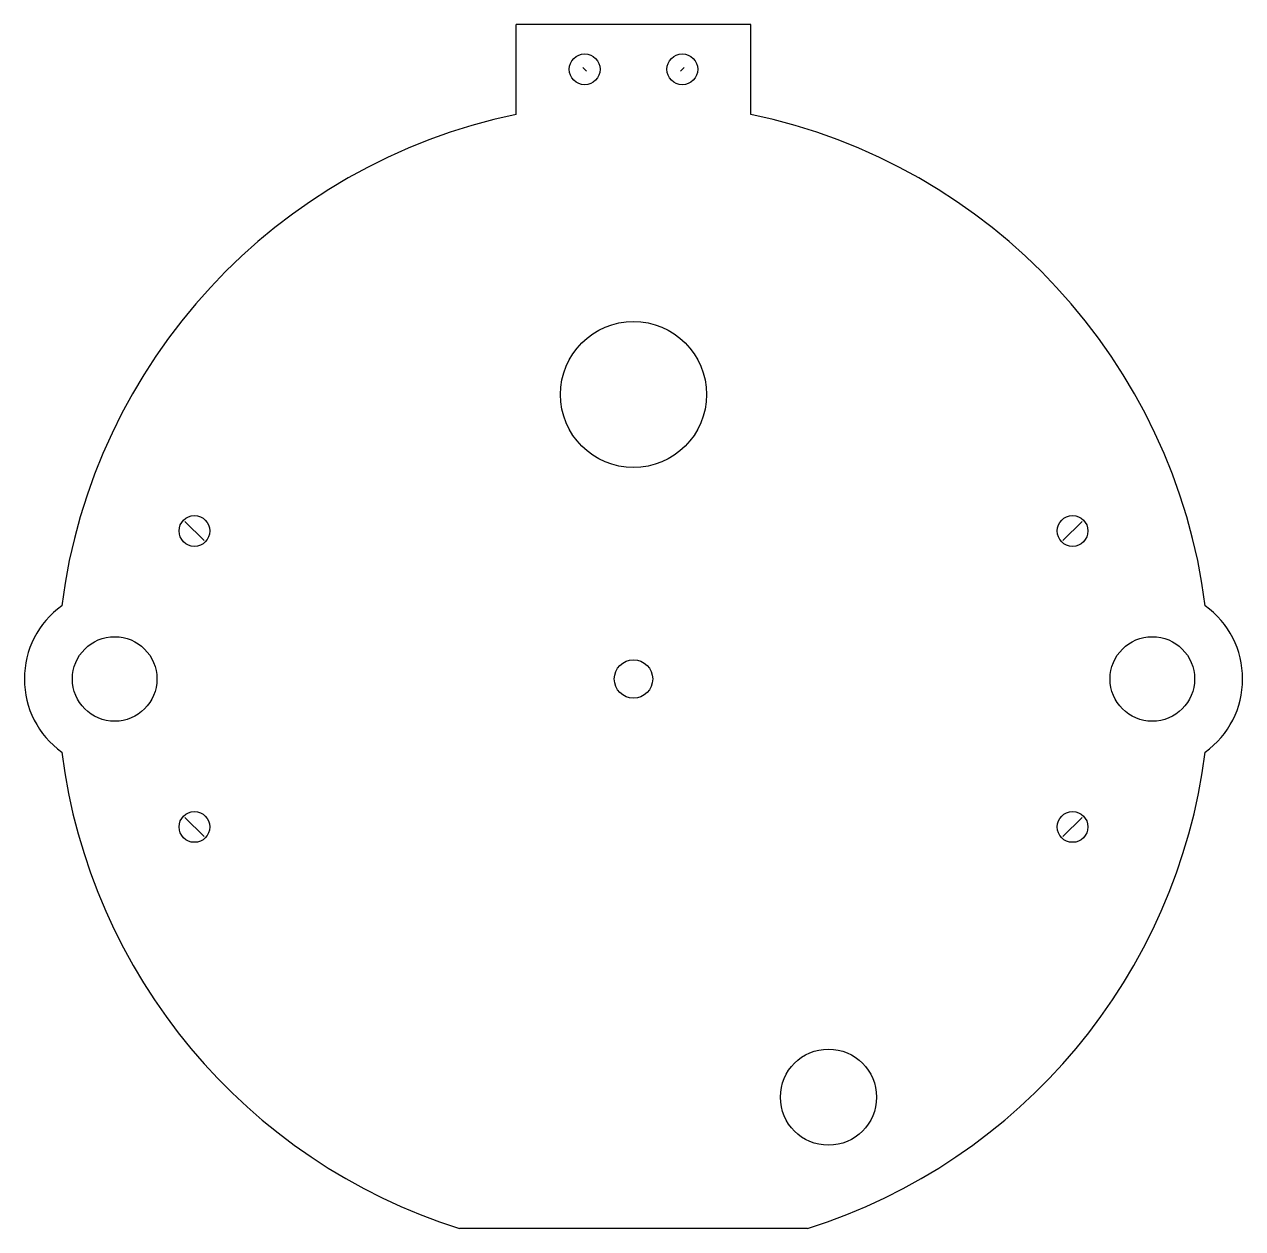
# Model space of a CAD drawing. Header units: millimetres. Extents: x -15.9 to 15.9, y -14.3 to 17.
import ezdxf

# ---------------------------------------------------------------- set-up
doc = ezdxf.new("R2010")
doc.units = ezdxf.units.MM
doc.linetypes.add('CENTERX2', pattern=[20.32, 12.7, -2.54, 2.54, -2.54])

msp = doc.modelspace()

# ---------------------------------------------------------------- linework, layer by layer
at = {"color": 7, "linetype": 'Continuous'}
for p, q in [((-3.05, 14.687), (-3.05, 17.029)), ((3.05, 17.029), (-3.05, 17.029)), ((3.05, 14.687), (3.05, 17.029)), ((4.529, -14.3), (-4.529, -14.3))]:
    msp.add_line(p, q, dxfattribs=at)
at = {"color": 7, "linetype": 'CENTERX2'}
for p, q in [((-1.22, 15.81), (-1.32, 15.91)), ((1.32, 15.91), (1.22, 15.81)), ((-11.175, 3.6), (-11.675, 4.1)), ((11.675, 4.1), (11.175, 3.6)), ((-11.675, -3.6), (-11.175, -4.1)), ((11.675, -3.6), (11.175, -4.1))]:
    msp.add_line(p, q, dxfattribs=at)
at = {"color": 7, "linetype": 'Continuous'}
for centre, radius in [((-1.27, 15.86), 0.4), ((1.27, 15.86), 0.4), ((0, 7.4), 1.9), ((-11.425, 3.85), 0.4), ((11.425, 3.85), 0.4), ((-13.5, 0), 1.1), ((13.5, 0), 1.1), ((0, 0), 0.5), ((-11.425, -3.85), 0.4), ((11.425, -3.85), 0.4), ((5.073, -10.88), 1.25)]:
    msp.add_circle(centre, radius, dxfattribs=at)
for centre, radius, start, end in [((0, 0), 15, 101.732, 172.7114), ((0, 0), 15, 7.2886, 78.268), ((-13.5, 0), 2.35, 125.9247, 234.0753), ((13.5, 0), 2.35, 305.9247, 54.0753), ((0, 0), 15, 187.2886, 252.4271), ((0, 0), 15, 287.5729, 352.7114)]:
    msp.add_arc(centre, radius, start, end, dxfattribs=at)

doc.saveas('drawing.dxf')
